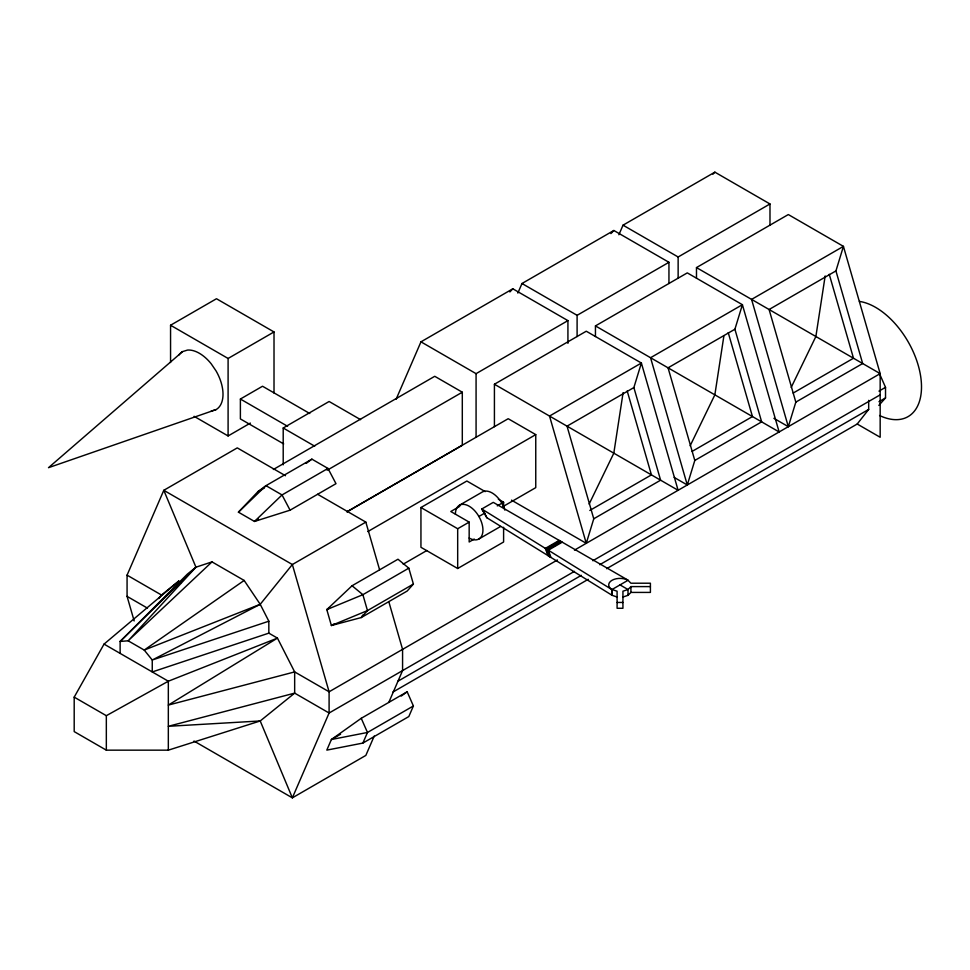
<?xml version="1.0" encoding="UTF-8"?>
<svg xmlns="http://www.w3.org/2000/svg" width="970" height="970" viewBox="0 0 970 970"><rect width="100%" height="100%" fill="white"/><g stroke="black" fill="none" stroke-linecap="round" stroke-linejoin="round"><path stroke-width="1.45" d="M623.104 392.607L613.816 453.172L589.13 504.097M723.911 335.753L714.854 394.851L690.155 445.776M825.167 275.941L815.879 336.517L791.193 387.442M511.481 500.144L586.268 543.321L593.761 518.792L567.026 426.157L633.871 387.563L641.376 363.035L586.268 331.219L494.421 384.241L494.421 426.667M674.174 477.422L687.293 484.988L694.799 460.459L668.051 367.824L734.908 329.23L742.402 304.701L687.293 272.885L595.447 325.908L595.447 336.517M773.89 418.325L788.319 426.667L795.824 402.126L769.089 309.503L835.934 270.909L843.427 246.368L788.319 214.552L696.484 267.587L696.484 278.184M134.163 620.945L127.07 596.368L127.07 575.149L163.797 490.311L237.274 447.885L285.483 475.724M396.087 399.313L420.968 341.84L512.815 288.805L567.923 320.621L567.923 343.356M517.847 293.085L521.993 283.507L613.84 230.484L668.948 262.3L668.948 283.507M362.877 743.081L367.472 732.471L413.402 705.966L407.17 691.792L361.24 718.309L331.388 739.516L326.805 750.125L362.877 743.081L408.807 716.563L413.402 705.966M374.226 736.06L365.836 755.424L292.358 797.849L193.976 741.044M388.8 702.401L402.574 670.585L402.574 649.379L388.8 601.655M618.884 234.752L623.031 225.173L714.878 172.151L769.986 203.967L769.986 225.173M120.122 653.392L120.122 641.461L128.149 640.794L144.227 650.07L152.254 660.012L152.254 671.943L268.835 633.143L277.444 638.114L294.662 671.907L294.662 693.126L260.215 720.965L168.331 750.162L106.336 750.162L74.193 731.598L74.193 697.139L104.045 644.104L178.722 581.115L181.184 582.534M362.78 615.125L361.24 617.563L331.388 625.517L326.805 609.609L352.061 585.747L397.979 559.229L408.807 568.165L413.402 584.073L407.17 591.045L361.24 617.563L367.472 610.591L413.402 584.073M650.409 586.595L630.924 586.595L628.002 589.517L622.934 591.203L622.934 608.275L617.09 608.275L617.09 591.203L612.021 589.517A11.3 6.523 0 0 1 612.021 580.29A11.3 6.523 0 0 1 628.002 580.29L630.924 583.212L650.409 583.212L650.409 592.415L630.924 592.415L628.002 595.337L622.934 597.023M158.728 598.563L161.505 595.034L178.722 581.115L176.758 583.394M606.602 568.699L857.213 424.011L868.683 409.425L868.683 400.343M574.458 571.354L329.097 713.011L294.662 693.126L168.331 726.3L260.215 720.965L292.358 797.849L329.097 713.011L329.097 691.792L292.358 564.528L163.797 490.311L195.94 567.195L120.122 641.461L187.331 574.155L195.94 567.195L212.006 561.885L244.149 580.448L260.215 604.31L268.835 621.212L152.254 660.012L260.215 604.31L292.358 564.528L365.836 522.115L379.609 569.839M878.832 405.411L885.525 397.942L885.525 387.333L879.487 373.62M195.94 567.195L128.149 640.794L212.006 561.885M509.893 291.934L512.815 288.805M610.93 233.6L613.84 230.484M712.926 174.236L714.878 172.151M238.414 512.172L257.935 491.632L265.974 485.667L311.891 459.149L327.957 468.425L335.996 483.666L290.078 510.184L254.479 521.448L238.414 512.172L265.974 485.667L282.04 494.942L290.078 510.184M182.578 351.601L48.5 467.685L216.067 409.607A33.489 19.339 60 0 0 216.067 370.928L211.169 363.762A33.489 19.339 60 0 0 187.489 350.085L182.578 351.601A33.489 19.339 60 0 0 178.819 355.093M306.156 463.405L311.891 459.149M401.216 696.072L407.17 691.792M244.149 580.448L144.227 650.07L260.215 604.31M170.562 362.501L170.562 325.241L216.48 298.736L274.013 331.946L274.013 393.056M170.562 325.241L228.095 358.463L274.013 331.946M283.689 443.92L240.39 418.919L240.39 399.034L262.531 386.242L309.769 413.511M194.097 416.324L228.095 435.954L250.393 423.078M283.204 464.824L283.204 428L329.121 401.495L360.61 419.67M273.358 469.48L434.742 376.299L462.302 392.207L462.302 445.242L346.836 511.893L508.195 418.713L535.755 434.621L535.755 487.643L502.945 506.582M257.935 491.632L264.495 487.837M420.968 341.84L476.076 373.656L567.923 320.621M521.993 283.507L577.101 315.323L668.948 262.3M623.031 225.173L678.139 256.989L769.986 203.967M327.957 468.425L282.04 494.942L254.479 521.448L258.42 519.18M327.157 470.232L462.302 392.207M367.8 531.584L535.755 434.621M503.6 527.268L503.6 542L457.682 568.505L420.944 547.298L420.944 507.528L466.861 481.011L485.23 491.62M459.416 505.237L482.381 491.984A19.485 11.252 60 0 1 504.849 510.111M459.719 506.352L450.795 511.505L469.165 522.115L469.165 542L474.269 539.053M420.944 507.528L457.682 528.735L469.165 522.115M478.901 516.489L484.648 513.166L486.831 517.725L612.082 595.301L617.09 597.023M497.27 505.879L503.6 502.23L503.6 508.122M403.229 564.152L426.849 550.511M329.424 608.093L326.805 609.609L362.877 594.683L408.807 568.165M478.901 538.98L500.593 526.467M334.019 624.001L331.388 625.517L367.472 610.591L362.877 594.683L352.061 585.747M589.821 510.462L651.428 474.888L627.19 390.946M692.168 451.377L752.453 416.566L728.227 332.613M793.193 393.044L853.491 358.233L829.253 274.292M593.761 518.792L660.606 480.186L633.871 387.563M694.799 460.459L761.644 421.865L734.908 329.23M795.824 402.126L862.669 363.532L835.934 270.909M559.169 540.411L545.322 548.402L547.977 555.604M559.933 540.848L546.11 548.838L548.717 556.065L550.22 556.962L547.589 549.747L561.46 541.733M560.696 541.296L546.85 549.287L549.457 556.513M562.224 542.182L548.329 550.208L550.936 557.435M557.398 559.981L329.097 691.792L294.662 671.907L168.331 705.081L277.444 638.114L168.331 681.219L106.336 715.69L74.193 697.139M574.458 550.135L880.166 373.632L843.427 246.368L751.58 299.403L788.319 426.667M878.965 391.128L885.525 387.333M592.828 560.745L880.166 394.851M878.965 401.725L885.525 397.942M397.651 681.376L581.345 575.331M599.715 564.722L868.683 409.425M392.729 692.18L588.232 579.308M340.579 734.217L331.388 739.516L367.472 732.471L361.24 718.309M484.648 513.166L481.787 508.995L611.9 589.59L628.123 580.218L493.269 502.363L481.787 508.995L486.831 517.725M211.169 411.11L216.067 409.607M617.09 602.455L622.934 602.455M696.484 267.587L880.166 373.632L880.166 437.264L857.213 424.011M595.447 325.908L779.14 431.965L742.402 304.701L650.555 357.724L687.293 484.988M494.421 384.241L678.115 490.299L641.376 363.035L549.529 416.057L586.268 543.321M498.35 499.198L503.6 502.23M620.012 584.898L628.002 589.517L628.002 595.337M240.39 399.034L287.617 426.303M283.204 428L314.692 446.188M317.626 494.276L365.836 522.115M127.07 575.149L161.505 595.034M127.07 596.368L147.476 608.141M104.045 644.104L168.331 681.219L168.331 750.162M611.9 589.59L612.082 595.301L612.021 589.517M678.139 256.989L678.139 278.208M630.924 586.595L630.924 592.415M577.101 315.323L577.101 336.529M476.076 373.656L476.076 437.288M457.682 528.735L457.682 568.505M268.835 621.212L268.835 633.143M228.095 358.463L228.095 435.954M106.336 715.69L106.336 750.162M859.408 301.415A64.942 37.49 60 0 1 920.36 374.481A64.942 37.49 60 0 1 879.572 415.512M455.391 514.161A19.485 11.252 60 0 1 469.165 506.207A19.485 11.252 60 0 1 482.939 530.069A19.485 11.252 60 0 1 469.165 538.023"/></g></svg>
